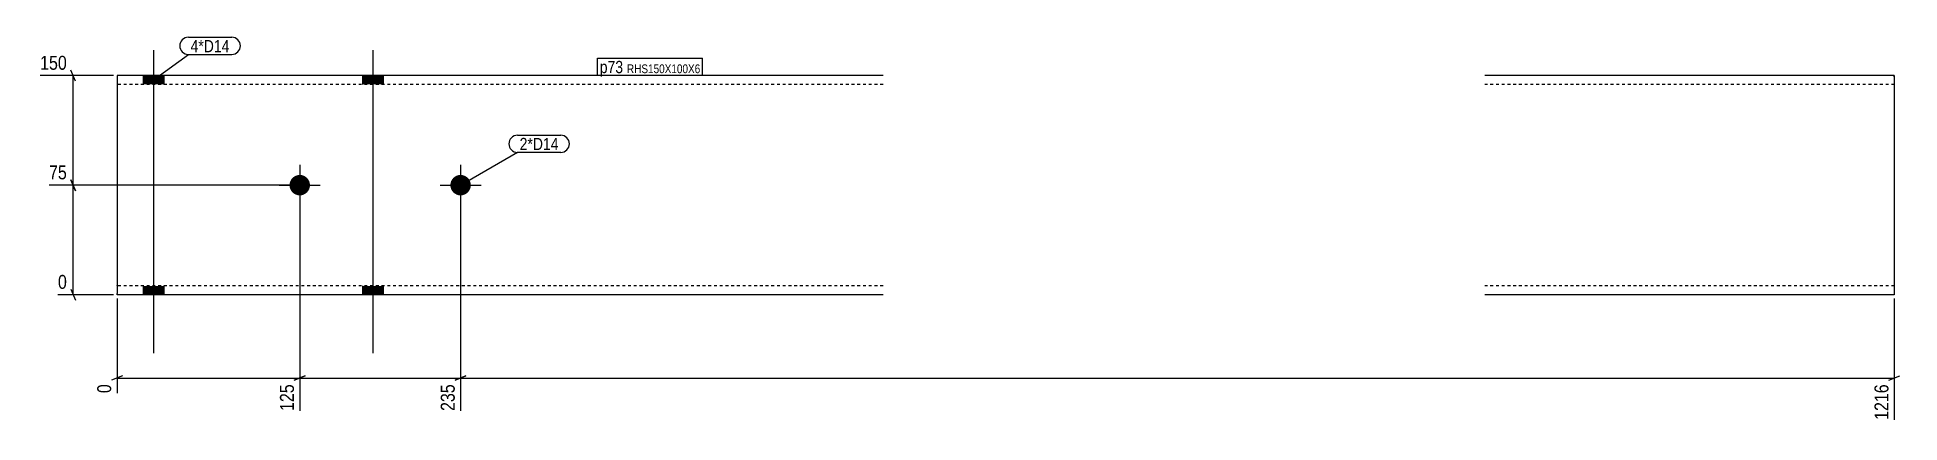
# Model space of a CAD drawing. Header units: millimetres. Extents: x 7 to 8460, y -5 to 269.
# Drawn here: x 7186 to 8460, y 5 to 269 of the extents above.
import ezdxf

# ---------------------------------------------------------------- set-up
doc = ezdxf.new("R2010")
doc.units = ezdxf.units.MM
doc.linetypes.add('DXK_LINE_DOT2', pattern=[3.9198, 1.9599, -1.9599])
for name, color, linetype in [('MÅLSÆTNING', 7, 'Continuous'), ('STÅL', 7, 'Continuous'), ('TEKST', 7, 'Continuous')]:
    doc.layers.add(name, color=color, linetype=linetype)
doc.styles.add('Arial Narrow', font='ARIALN.TTF', dxfattribs={"height": 0.2})

msp = doc.modelspace()

# ---------------------------------------------------------------- hatches: boundary and pattern name
at = {"layer": 'STÅL', "linetype": 'Continuous'}
for points in [[(7272.5, 243.2), (7258.5, 243.2), (7258.5, 237.2), (7272.5, 237.2)], [(7272.5, 243.2), (7258.5, 243.2), (7258.5, 237.2), (7272.5, 237.2)], [(7422.5, 243.2), (7408.5, 243.2), (7408.5, 237.2), (7422.5, 237.2)], [(7422.5, 243.2), (7408.5, 243.2), (7408.5, 237.2), (7422.5, 237.2)], [(7365.5, 175.2, -1), (7365.5, 161.2, -1)], [(7475.5, 175.2, -1), (7475.5, 161.2, -1)], [(7272.5, 99.2), (7258.5, 99.2), (7258.5, 93.2), (7272.5, 93.2)], [(7272.5, 99.2), (7258.5, 99.2), (7258.5, 93.2), (7272.5, 93.2)], [(7422.5, 99.2), (7408.5, 99.2), (7408.5, 93.2), (7422.5, 93.2)], [(7422.5, 99.2), (7408.5, 99.2), (7408.5, 93.2), (7422.5, 93.2)]]:
    msp.add_hatch(color=3, dxfattribs=at).paths.add_polyline_path(points)

# ---------------------------------------------------------------- linework, layer by layer
at = {"layer": 'MÅLSÆTNING', "color": 7, "linetype": 'Continuous'}
for p, q in [((7238, 243.2), (7187.9, 243.2)), ((7212, 239.4), (7209, 246.9)), ((7210.5, 168.2), (7210.5, 243.2)), ((7363, 168.2), (7194, 168.2)), ((7363, 168.2), (7194, 168.2)), ((7209, 171.9), (7212, 164.4)), ((7212, 164.4), (7209, 171.9)), ((7210.5, 93.2), (7210.5, 168.2)), ((7365.5, 165.7), (7365.5, 13.6)), ((7365.5, 165.7), (7365.5, 13.6)), ((7475.5, 165.7), (7475.5, 13.6)), ((7475.5, 165.7), (7475.5, 13.6)), ((7238, 93.2), (7200.1, 93.2)), ((7209, 96.9), (7212, 89.4)), ((7240.5, 90.7), (7240.5, 25.8)), ((8456.2, 90.7), (8456.2, 7.5)), ((7244.2, 37.6), (7236.7, 34.6)), ((7240.5, 36.1), (7365.5, 36.1)), ((7369.2, 37.6), (7361.7, 34.6)), ((7361.7, 34.6), (7369.2, 37.6)), ((7365.5, 36.1), (7475.5, 36.1)), ((7479.2, 37.6), (7471.7, 34.6)), ((7471.7, 34.6), (7479.2, 37.6)), ((7475.5, 36.1), (8456.2, 36.1)), ((8452.4, 34.6), (8459.9, 37.6))]:
    msp.add_line(p, q, dxfattribs=at)
at = {"layer": 'STÅL', "color": 3, "linetype": 'Continuous'}
for p, q in [((7265.5, 260.7), (7265.5, 53.2)), ((7265.5, 260.7), (7265.5, 53.2)), ((7415.5, 260.7), (7415.5, 53.2)), ((7415.5, 260.7), (7415.5, 53.2)), ((7258.5, 243.2), (7258.5, 237.2)), ((7258.5, 243.2), (7258.5, 237.2)), ((7272.5, 243.2), (7272.5, 237.2)), ((7272.5, 243.2), (7272.5, 237.2)), ((7408.5, 243.2), (7408.5, 237.2)), ((7408.5, 243.2), (7408.5, 237.2)), ((7422.5, 243.2), (7422.5, 237.2)), ((7422.5, 243.2), (7422.5, 237.2)), ((7365.5, 182.2), (7365.5, 154.2)), ((7475.5, 182.2), (7475.5, 154.2)), ((7351.5, 168.2), (7379.5, 168.2)), ((7461.5, 168.2), (7489.5, 168.2)), ((7258.5, 99.2), (7258.5, 93.2)), ((7258.5, 99.2), (7258.5, 93.2)), ((7272.5, 99.2), (7272.5, 93.2)), ((7272.5, 99.2), (7272.5, 93.2)), ((7408.5, 99.2), (7408.5, 93.2)), ((7408.5, 99.2), (7408.5, 93.2)), ((7422.5, 99.2), (7422.5, 93.2)), ((7422.5, 99.2), (7422.5, 93.2))]:
    msp.add_line(p, q, dxfattribs=at)
at = {"layer": 'STÅL', "color": 2, "linetype": 'Continuous'}
for p, q in [((7764.5, 243.2), (7240.5, 243.2)), ((7240.5, 243.2), (7240.5, 94.1)), ((8456.2, 243.2), (8176.2, 243.2)), ((8456.2, 243.2), (8456.2, 93.2)), ((7240.5, 93.2), (7240.5, 94.1)), ((7764.5, 93.2), (7240.5, 93.2)), ((8456.2, 93.2), (8176.2, 93.2))]:
    msp.add_line(p, q, dxfattribs=at)
at = {"layer": 'STÅL', "color": 7, "linetype": 'DXK_LINE_DOT2'}
for p, q in [((8456.2, 242.3), (8456.2, 243.2)), ((7764.5, 237.2), (7240.5, 237.2)), ((8456.2, 237.2), (8176.2, 237.2)), ((7240.5, 99.2), (7240.5, 99.6)), ((7764.5, 99.2), (7240.5, 99.2)), ((8456.2, 99.2), (8176.2, 99.2)), ((8456.2, 99.2), (8456.2, 99.6))]:
    msp.add_line(p, q, dxfattribs=at)

# ---------------------------------------------------------------- wipeouts: each hides what was drawn before it
at = {"color": 0}
for points in [[(7317.5, 259.2), (7317.5, 268), (7290.8, 268), (7290.8, 259.2)], [(7542.6, 192.2), (7542.6, 200.9), (7515.9, 200.9), (7515.9, 192.2)]]:
    msp.add_wipeout(points, dxfattribs=at).dxf.layer = 'TEKST'

# ---------------------------------------------------------------- next in the draw order: wipeouts: each hides what was drawn before it
at = {"color": 0, "linetype": 'Continuous'}
for points in [[(7208.2, 245.2), (7208.2, 259.2), (7185.9, 259.2), (7185.9, 245.2)], [(7208.2, 170.2), (7208.2, 184.2), (7192, 184.2), (7192, 170.2)], [(7208.2, 95.2), (7208.2, 109.2), (7198.1, 109.2), (7198.1, 95.2)], [(7238.5, 33.9), (7224.5, 33.9), (7224.5, 23.8), (7238.5, 23.8)], [(7363.5, 33.9), (7349.5, 33.9), (7349.5, 11.6), (7363.5, 11.6)], [(7473.5, 33.9), (7459.5, 33.9), (7459.5, 11.6), (7473.5, 11.6)], [(8454.2, 33.9), (8440.2, 33.9), (8440.2, 5.5), (8454.2, 5.5)]]:
    msp.add_wipeout(points, dxfattribs=at).dxf.layer = 'MÅLSÆTNING'
at = {"color": 0}
for points in [[(7317.5, 259.2), (7317.5, 268), (7290.8, 268), (7290.8, 259.2)], [(7586.7, 244.9), (7586.7, 253.7), (7570.7, 253.7), (7570.7, 244.9)], [(7542.6, 192.2), (7542.6, 200.9), (7515.9, 200.9), (7515.9, 192.2)]]:
    msp.add_wipeout(points, dxfattribs=at).dxf.layer = 'TEKST'

# ---------------------------------------------------------------- next in the draw order: linework, layer by layer
at = {"layer": 'TEKST', "color": 7, "linetype": 'Continuous'}
for p, q in [((7289.3, 269.5), (7319, 269.5)), ((7267, 241.4), (7289.3, 257.7)), ((7289.3, 257.7), (7319, 257.7)), ((7514.4, 202.4), (7544.1, 202.4)), ((7475.5, 168.2), (7514.4, 190.7)), ((7514.4, 190.7), (7544.1, 190.7))]:
    msp.add_line(p, q, dxfattribs=at)
for centre, radius, start, end in [((7289.3, 263.6), 5.87, 90, 270), ((7319, 263.6), 5.87, 270, 90), ((7514.4, 196.5), 5.88, 90, 270), ((7544.1, 196.5), 5.87, 270, 90)]:
    msp.add_arc(centre, radius, start, end, dxfattribs=at)

# ---------------------------------------------------------------- next in the draw order: texts
at = {"layer": 'MÅLSÆTNING', "color": 3, "linetype": 'Continuous', "style": 'Arial Narrow'}
for s, p in [('150', (7187.9, 247.2)), ('75', (7194, 172.2)), ('0', (7200.1, 97.2))]:
    msp.add_text(s, height=9.54, dxfattribs=at).set_placement(p)
for s, p in [('0', (7236.5, 25.8)), ('125', (7361.5, 13.6)), ('235', (7471.5, 13.6)), ('1216', (8452.2, 7.5))]:
    msp.add_text(s, height=9.54, rotation=90.0002, dxfattribs=at).set_placement(p)
at = {"layer": 'TEKST', "color": 3, "style": 'Arial Narrow'}
for s, p in [('4*D14', (7290.8, 259.2)), ('2*D14', (7515.9, 192.2))]:
    msp.add_text(s, height=8.35, dxfattribs=at).set_placement(p)

# ---------------------------------------------------------------- next in the draw order: wipeouts: each hides what was drawn before it
at = {"color": 0}
msp.add_wipeout([(7586.7, 244.9), (7586.7, 253.7), (7570.7, 253.7), (7570.7, 244.9)], dxfattribs=at).dxf.layer = 'TEKST'

# ---------------------------------------------------------------- next in the draw order: linework, layer by layer
at = {"layer": 'TEKST', "color": 7, "linetype": 'Continuous'}
msp.add_line((7569.2, 243.4), (7569.2, 255.2), dxfattribs=at)

# ---------------------------------------------------------------- next in the draw order: wipeouts: each hides what was drawn before it
at = {"color": 0}
msp.add_wipeout([(7639.5, 244.9), (7639.5, 251.2), (7589.3, 251.2), (7589.3, 244.9)], dxfattribs=at).dxf.layer = 'TEKST'

# ---------------------------------------------------------------- next in the draw order: wipeouts: each hides what was drawn before it
msp.add_wipeout([(7639.5, 244.9), (7639.5, 251.2), (7589.3, 251.2), (7589.3, 244.9)], dxfattribs=at).dxf.layer = 'TEKST'

# ---------------------------------------------------------------- next in the draw order: linework, layer by layer
at = {"layer": 'TEKST', "color": 7, "linetype": 'Continuous'}
for p, q in [((7569.2, 255.2), (7641, 255.2)), ((7641, 243.4), (7641, 255.2)), ((7569.2, 243.4), (7641, 243.4))]:
    msp.add_line(p, q, dxfattribs=at)

# ---------------------------------------------------------------- next in the draw order: texts
at = {"layer": 'TEKST', "color": 3, "style": 'Arial Narrow'}
for s, height, p in [('p73', 8.35, (7570.7, 244.9)), ('RHS150X100X6', 5.965, (7589.3, 244.9))]:
    msp.add_text(s, height=height, dxfattribs=at).set_placement(p)

doc.saveas('drawing.dxf')
